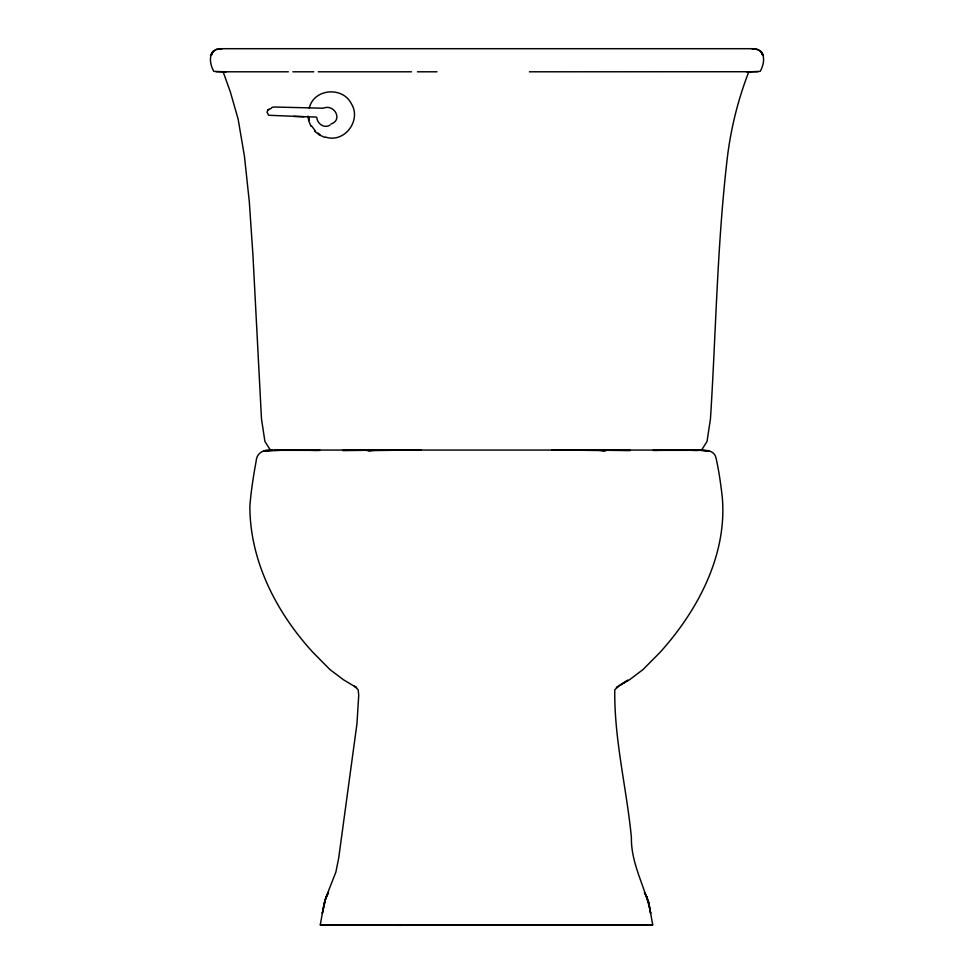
<?xml version="1.0" encoding="UTF-8"?>
<svg xmlns="http://www.w3.org/2000/svg" width="974" height="974" viewBox="0 0 974 974"><rect width="100%" height="100%" fill="white"/><g stroke="black" fill="none" stroke-linecap="round" stroke-linejoin="round"><path stroke-width="1.46" d="M750.297 71.796L760.219 71.358C763.433 65.562 765.394 57.369 761.169 51.622L757.589 49.443L751.879 48.7L222.133 48.7L216.362 49.431L212.709 51.659C208.692 57.478 210.567 65.562 213.781 71.358L223.703 71.796M321.14 924.898L320.276 924.886L324.305 902.216L328.542 892.245L325.62 898.198L322.309 913.344L326.059 896.835L325.62 898.198L335.872 872.132L338.696 858.033L356.959 723.731L358.724 695.266L358.188 689.799L354.451 686.195L356.581 687.632M748.714 72.088C738.182 99.178 731.145 127.411 727.505 156.254C717.144 243.427 716.048 331.343 710.46 418.869L707.027 441.49L701.974 449.464L699.235 450.219M309.257 108.151C313.64 88.622 342.617 86.089 351.322 103.67C361.841 120.289 344.382 143.568 325.486 137.042M210.81 55.08L212.831 51.622L211.163 55.043L212.892 51.61L216.362 49.431L222.218 48.7M269.591 108.93L267.874 110.025L267.01 112.193L268.654 115.273L304.034 116.697M270.602 108.845L272.172 107.298L274.631 107.018L323.307 108.211C334.131 103.487 343.359 119.997 330.965 124.002M616.396 687.632L618.527 686.195L614.789 689.799C614.058 739.327 626.635 788.136 631.383 837.311C630.933 864.644 645.786 887.509 650.669 913.344L648.672 902.216L644.435 892.245L647.357 898.198L646.919 896.835L648.928 903.787L648.672 902.216L652.702 924.886L621.327 924.935L633.782 924.91M616.579 687.534L627.816 680.205L620.535 684.807M330.089 125.049C324.476 128.836 317.354 123.929 316.854 117.696L316.173 117.038L293.685 116.417M267.874 110.025L268.836 109.429M619.318 685.574L629.594 679.706L642.998 669.576L659.958 652.458C697.652 610.747 727.31 555.034 722.294 497.471C720.821 484.175 718.934 470.88 715.987 457.829C713.321 447.236 700.014 451.132 692.039 450.305M280.938 450.305L263.674 451.023L272.598 450.305L317.743 450.353L314.005 450.353M272.075 450.305C264.283 448.795 256.539 452.849 256.15 461.189C253.41 475.994 251.085 490.884 249.88 505.896C249.721 560.793 276.421 612.585 313.031 652.458L329.979 669.576L343.384 679.706L356.399 687.534M418.37 450.073L368.282 450.499L373.553 450.317L369.097 450.499M652.702 924.886L651.764 924.898M371.167 450.341L366.735 450.451L421.328 450.073M675.688 450.061L653.043 450.353L657.073 450.353M216.033 71.723L226.285 71.759M529.43 71.796L757.967 71.723M641.111 924.91L351.663 924.935M650.717 924.898L334.569 924.971M594.822 925.13L320.276 924.886M223.484 71.796L288.353 71.796M292.845 71.796L313.75 71.796M318.218 71.796L411.491 71.796M417.456 71.796L436.997 71.796M315.917 450.353L319.935 450.353L297.289 450.061M601.202 450.073L616.335 450.061M356.654 450.061L371.776 450.073M339.196 924.91L325.438 924.898L401.507 925.3L378.156 925.13M322.26 924.898L327.982 924.947M551.649 450.073L606.242 450.451L599.424 450.317L603.88 450.499M554.608 450.073L606.242 450.451M746.327 71.735L750.516 71.796M298.689 450.061L314.505 450.353L294.927 450.061L678.05 450.061L655.246 450.353L700.379 450.305L709.303 451.023L700.903 450.305M751.782 48.7C756.189 48.773 761.79 49.978 762.837 55.043L761.169 51.622L763.19 55.08M272.708 450.219L269.968 449.464L264.916 441.49L261.482 418.869L252.936 255.115L249.332 201.983L244.437 156.254L238.143 119.193L230.4 92.067L223.229 72.088M324.817 137.383L319.302 134.936L314.578 131.113M318.048 133.048L319.947 134.582M311.534 125.853L315.199 130.747M310.937 126.243L308.661 120.593L308.064 116.089M308.928 117.757L309.257 120.179M212.929 51.598L211.455 54.934L212.929 51.598M303.766 450.061L274.729 450.305L303.766 450.061M395.493 450.085L342.787 450.451L395.493 450.085M630.202 450.451L577.485 450.085L630.202 450.451M698.248 450.305L669.211 450.061L698.248 450.305M604.647 450.475L601.81 450.341L604.696 450.499M762.581 54.994L761.071 51.598L762.545 54.934"/></g></svg>
